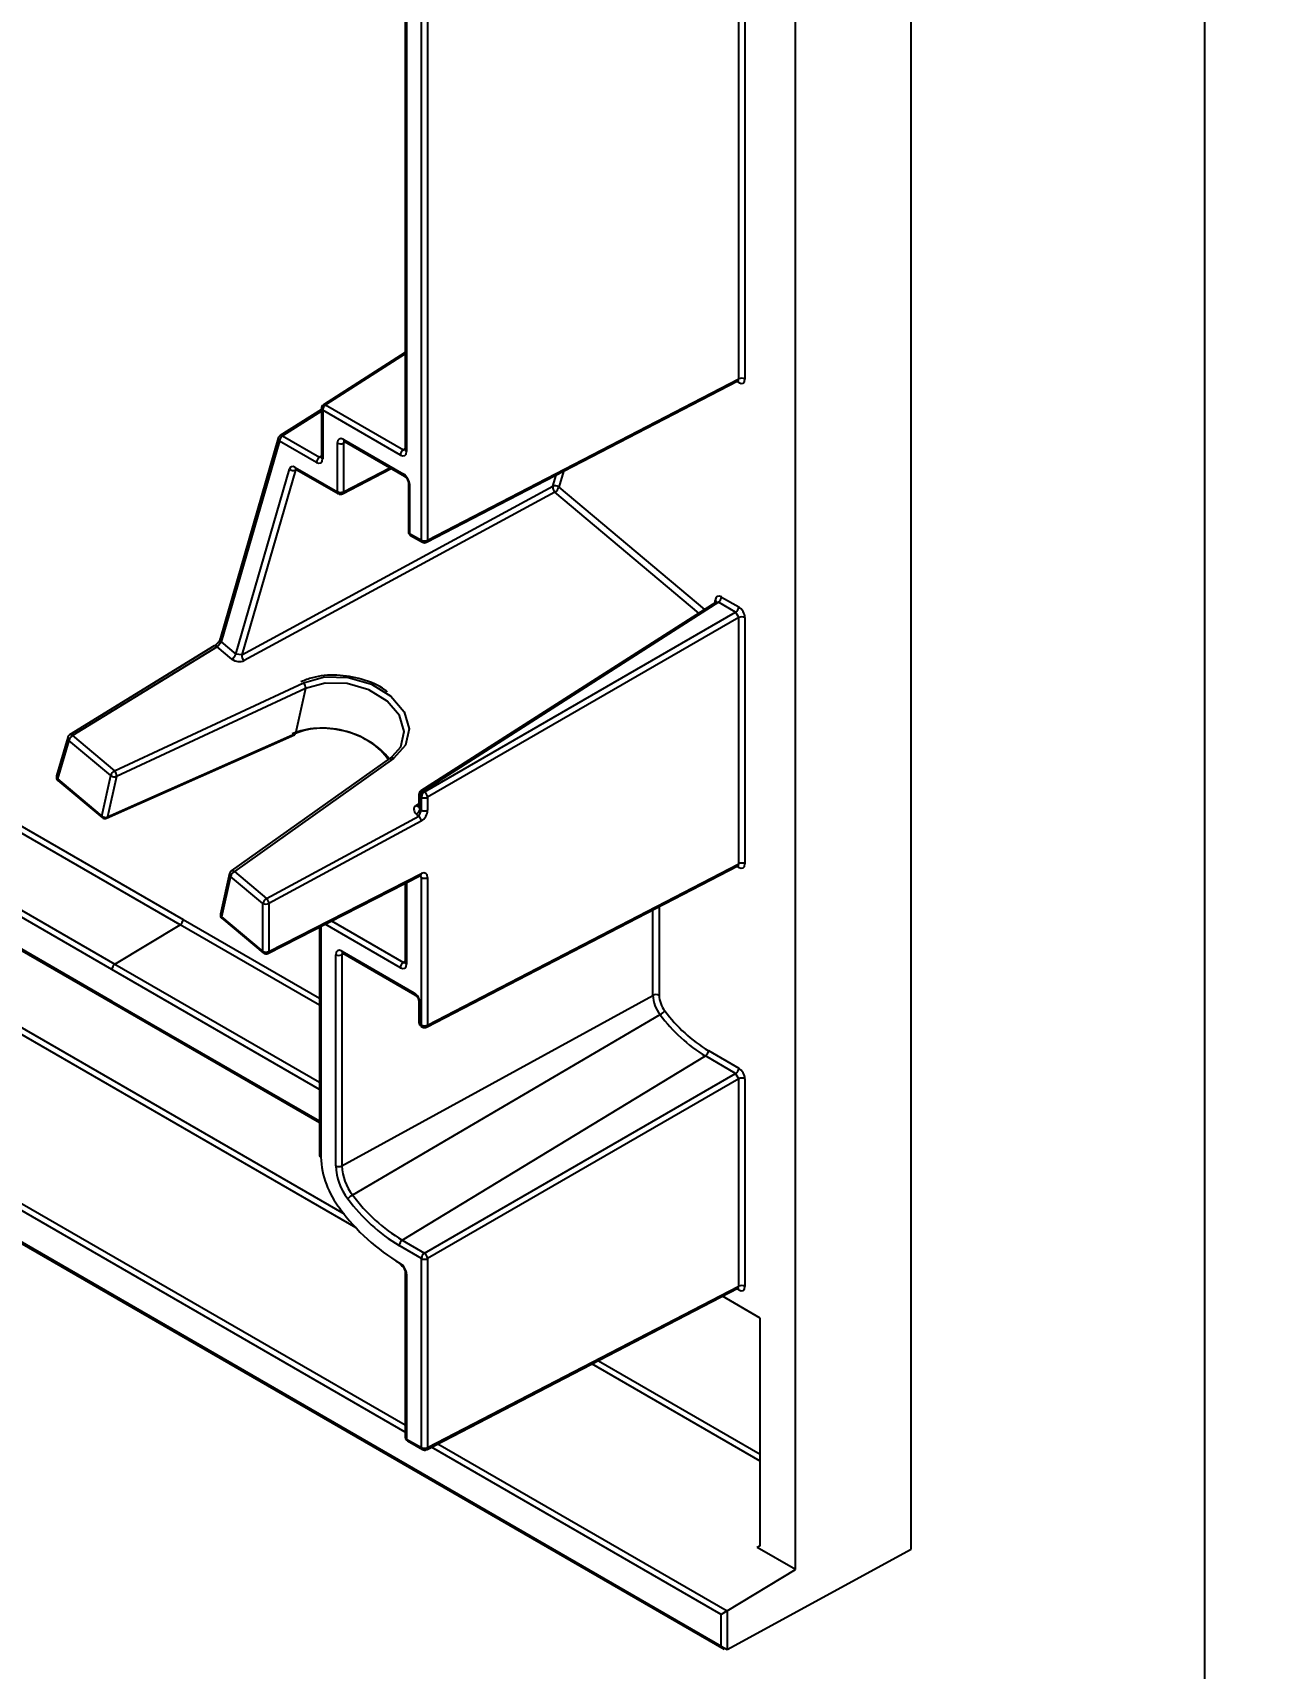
# Model space of a CAD drawing. Extents: x -2.3 to 8.3, y -5.6 to 0.
# Drawn here: x 4.989 to 6.405, y -3.739 to -1.869 of the extents above; entities that cross this region are included whole.
import ezdxf
from ezdxf import colors
from ezdxf.entities.mleader import LeaderData, LeaderLine
from ezdxf.math import Vec2, Vec3

# ---------------------------------------------------------------- set-up
doc = ezdxf.new("R2010")
doc.units = 0
doc.header["$LTSCALE"] = 0.5
doc.header["$MEASUREMENT"] = 0
doc.layers.add('End Cap', color=92, linetype='CONTINUOUS')
doc.layers.add('FAB DWG', color=221, linetype='CONTINUOUS')
doc.layers.add('Text-Unprinted', color=131, linetype='CONTINUOUS', plot=False)
doc.styles.add('LSAD_Standard', font='arial.ttf')

msp = doc.modelspace()

# ---------------------------------------------------------------- linework, layer by layer
at = {"layer": 'End Cap', "transparency": 16777216}
for p, q in [((5.9932, -3.6028), (5.9932, -1.1492)), ((5.8609, -3.6262), (5.8609, -1.2256)), ((5.7962, -2.2652), (5.7962, -1.5881)), ((5.8031, -1.5881), (5.8031, -2.2653)), ((5.4149, -1.7869), (5.4149, -2.3462)), ((5.4164, -1.7889), (5.4164, -2.3482)), ((5.4334, -2.4496), (5.4334, -1.7872)), ((5.4404, -1.7873), (5.4404, -2.4496)), ((5.4149, -2.2349), (5.3213, -2.2947)), ((5.4149, -2.2367), (5.3239, -2.2949)), ((5.4393, -2.452), (5.7951, -2.2675)), ((5.4404, -2.4496), (5.7962, -2.2652)), ((5.7961, -2.2694), (5.7939, -2.2681)), ((5.7951, -2.2675), (5.7962, -2.2652)), ((5.319, -2.299), (5.319, -2.3545)), ((5.3239, -2.2949), (5.4128, -2.3462)), ((5.319, -2.3002), (5.272, -2.3299)), ((5.319, -2.3021), (5.2745, -2.3301)), ((5.3205, -2.301), (5.3205, -2.3565)), ((5.4093, -2.3523), (5.3205, -2.301)), ((5.2698, -2.3328), (5.2033, -2.5624)), ((5.2711, -2.3362), (5.2045, -2.5659)), ((5.3134, -2.3606), (5.2711, -2.3362)), ((5.2745, -2.3301), (5.3168, -2.3545)), ((5.3442, -2.3386), (5.3453, -2.3363)), ((5.3443, -2.3344), (5.4129, -2.374)), ((5.3454, -2.3367), (5.4139, -2.3763)), ((5.3168, -2.3545), (5.319, -2.3532)), ((5.3194, -2.3548), (5.3168, -2.3545)), ((5.3373, -2.3941), (5.3373, -2.3385)), ((5.3465, -2.3374), (5.3442, -2.3386)), ((5.3442, -2.3386), (5.3442, -2.3941)), ((5.4128, -2.3462), (5.4149, -2.3449)), ((5.4153, -2.3465), (5.4128, -2.3462)), ((5.2211, -2.5798), (5.2825, -2.3683)), ((5.2893, -2.3694), (5.2281, -2.5806)), ((5.2892, -2.3663), (5.3373, -2.3941)), ((5.2893, -2.3694), (5.2902, -2.3682)), ((5.2905, -2.3688), (5.2893, -2.3694)), ((5.2903, -2.3686), (5.3383, -2.3963)), ((5.3431, -2.3965), (5.3988, -2.3676)), ((5.3442, -2.3941), (5.3972, -2.3667)), ((5.5957, -2.3709), (5.5905, -2.389)), ((5.2281, -2.5806), (5.5836, -2.3879)), ((5.4185, -2.3842), (5.4185, -2.4397)), ((5.4199, -2.3863), (5.4199, -2.4418)), ((5.5836, -2.3879), (5.5873, -2.3752)), ((5.5905, -2.389), (5.757, -2.5289)), ((5.5861, -2.3945), (5.2306, -2.5872)), ((5.7507, -2.5329), (5.5861, -2.3945)), ((5.4199, -2.4418), (5.4334, -2.4496)), ((5.421, -2.4441), (5.4345, -2.4519)), ((5.7705, -2.5203), (5.4328, -2.7362)), ((5.773, -2.5205), (5.4354, -2.7364)), ((5.7694, -2.521), (5.7694, -2.5185)), ((5.7705, -2.5203), (5.773, -2.5205)), ((5.7926, -2.5319), (5.773, -2.5205)), ((5.7764, -2.5145), (5.7961, -2.5258)), ((4.568, -2.5407), (5.1609, -2.883)), ((5.4369, -2.7372), (5.7926, -2.5319)), ((5.7962, -2.538), (5.4404, -2.7434)), ((5.7926, -2.5319), (5.7962, -2.538)), ((5.7962, -2.8195), (5.7962, -2.538)), ((5.8031, -2.538), (5.8031, -2.8195)), ((5.1574, -2.8891), (4.5645, -2.5468)), ((5.1966, -2.5705), (5.0312, -2.6721)), ((5.2, -2.5713), (5.0346, -2.6729)), ((5.2, -2.5713), (5.2045, -2.5659)), ((5.2168, -2.5854), (5.2, -2.5713)), ((5.2045, -2.5659), (5.2211, -2.5798)), ((5.2281, -2.5806), (5.2211, -2.5798)), ((5.0796, -2.9404), (4.4845, -2.5969)), ((4.4881, -2.5909), (5.083, -2.9343)), ((5.0826, -2.7132), (5.2986, -2.6125)), ((4.4845, -2.633), (5.0796, -2.9765)), ((4.4856, -2.6353), (5.0806, -2.9788)), ((5.301, -2.6191), (5.0849, -2.7197)), ((5.301, -2.6191), (5.2895, -2.6705)), ((5.0346, -2.6729), (5.0826, -2.7132)), ((5.0735, -2.7675), (5.2884, -2.672)), ((5.0746, -2.7659), (5.2895, -2.6705)), ((5.029, -2.675), (5.0163, -2.7191)), ((5.0303, -2.6784), (5.0175, -2.7225)), ((5.0782, -2.7187), (5.0303, -2.6784)), ((5.398, -2.6985), (5.2159, -2.8277)), ((5.4016, -2.6991), (5.2195, -2.8283)), ((5.0175, -2.7225), (5.0679, -2.7649)), ((5.0178, -2.7243), (5.0683, -2.7667)), ((5.0679, -2.7649), (5.0782, -2.7187)), ((5.0849, -2.7197), (5.0746, -2.7659)), ((5.4305, -2.7404), (5.4305, -2.7536)), ((5.4334, -2.7433), (5.4319, -2.7424)), ((5.4319, -2.7424), (5.4319, -2.757)), ((5.4334, -2.7583), (5.4334, -2.7433)), ((5.4354, -2.7364), (5.4369, -2.7372)), ((5.4404, -2.7434), (5.4404, -2.7583)), ((5.2564, -2.8592), (5.4305, -2.765)), ((5.4274, -2.7527), (5.4305, -2.7508)), ((5.4305, -2.765), (5.4276, -2.7626)), ((5.4319, -2.757), (5.4305, -2.7536)), ((5.4305, -2.765), (5.4334, -2.7583)), ((5.4319, -2.757), (5.4334, -2.7583)), ((5.4332, -2.7706), (5.259, -2.8648)), ((5.3589, -3.2357), (4.5917, -2.7928)), ((4.5951, -2.7868), (5.3449, -3.2196)), ((5.4393, -3.0062), (5.7951, -2.8218)), ((5.4404, -3.0039), (5.7962, -2.8195)), ((5.7961, -2.8236), (5.7939, -2.8224)), ((5.7951, -2.8218), (5.7962, -2.8195)), ((5.2139, -2.8307), (5.2036, -2.8769)), ((5.2152, -2.8339), (5.2049, -2.8801)), ((5.252, -2.8648), (5.2152, -2.8339)), ((5.2195, -2.8283), (5.2564, -2.8592)), ((5.2578, -2.922), (5.4322, -2.833)), ((5.259, -2.9197), (5.4333, -2.8306)), ((5.4149, -2.8418), (5.4149, -2.9322)), ((5.4164, -2.841), (5.4164, -2.9342)), ((5.4334, -2.8351), (5.4314, -2.8334)), ((5.4334, -2.8351), (5.4321, -2.8325)), ((5.4334, -3.0038), (5.4334, -2.8351)), ((5.4404, -2.8352), (5.4404, -3.0039)), ((4.383, -2.8653), (5.4149, -3.461)), ((5.4149, -3.4691), (4.3831, -2.8734)), ((5.252, -2.9196), (5.252, -2.8648)), ((5.259, -2.8648), (5.259, -2.9197)), ((5.6981, -2.9699), (5.6981, -2.8721)), ((5.7051, -2.8685), (5.7051, -2.9699)), ((5.083, -2.9343), (5.1574, -2.8891)), ((5.3169, -2.9812), (5.1574, -2.8891)), ((5.1609, -2.883), (5.3169, -2.9731)), ((5.2049, -2.8801), (5.252, -2.9196)), ((5.2053, -2.8818), (5.2523, -2.9214)), ((5.3169, -2.8919), (5.3169, -3.1528)), ((5.3184, -2.8911), (5.3184, -3.1549)), ((5.4093, -2.9383), (5.3233, -2.8886)), ((5.3307, -2.8848), (5.4128, -2.9323)), ((4.3816, -2.9103), (5.7796, -3.7174)), ((4.3831, -2.9095), (5.7761, -3.7137)), ((5.083, -2.9343), (5.3169, -3.0693)), ((5.3354, -3.1647), (5.3354, -2.9234)), ((5.3424, -2.9194), (5.4249, -2.9669)), ((5.3424, -2.9235), (5.3434, -2.9212)), ((5.3446, -2.9223), (5.3424, -2.9235)), ((5.3424, -2.9235), (5.3424, -3.1648)), ((5.3435, -2.9216), (5.4259, -2.9692)), ((5.4128, -2.9323), (5.4149, -2.9309)), ((5.4128, -2.9323), (5.4153, -2.9325)), ((5.3169, -3.0774), (5.0796, -2.9404)), ((5.3424, -3.1648), (5.6981, -2.9699)), ((5.0796, -2.9765), (5.3169, -3.1135)), ((5.0806, -2.9788), (5.3169, -3.1152)), ((5.4305, -2.9771), (5.4305, -3.0009)), ((5.4319, -2.9792), (5.4319, -3.003)), ((5.3548, -3.1981), (5.7063, -2.9919)), ((5.4319, -3.003), (5.4334, -3.0038)), ((5.433, -3.0053), (5.4345, -3.0061)), ((5.4114, -3.2498), (5.7581, -3.0392)), ((5.7926, -3.0592), (5.7581, -3.0392)), ((5.7615, -3.0331), (5.7961, -3.0531)), ((5.4369, -3.2645), (5.7926, -3.0592)), ((5.7962, -3.0653), (5.4404, -3.2707)), ((5.7962, -3.0653), (5.7926, -3.0592)), ((5.7962, -3.3025), (5.7962, -3.0653)), ((5.8031, -3.0653), (5.8031, -3.3026)), ((5.4114, -3.2498), (5.4369, -3.2645)), ((5.4334, -3.2706), (5.408, -3.2559)), ((5.4334, -3.4869), (5.4334, -3.2706)), ((5.4404, -3.2707), (5.4404, -3.4869)), ((5.4149, -3.2865), (5.4149, -3.4407)), ((5.4164, -3.2886), (5.4164, -3.4427)), ((5.4393, -3.4893), (5.7951, -3.3048)), ((5.4404, -3.4869), (5.7962, -3.3025)), ((5.7961, -3.3067), (5.7939, -3.3054)), ((5.7951, -3.3048), (5.7962, -3.3025)), ((5.8208, -3.3388), (5.7776, -3.3139)), ((5.8208, -3.599), (5.8208, -3.3388)), ((5.8208, -3.5024), (5.6283, -3.3913)), ((5.6357, -3.3875), (5.8208, -3.4943)), ((5.4149, -3.4407), (5.4149, -3.475)), ((5.4164, -3.4427), (5.4164, -3.4771)), ((5.4164, -3.4771), (5.4334, -3.4869)), ((5.4174, -3.4793), (5.4345, -3.4892)), ((5.7761, -3.6775), (5.4449, -3.4864)), ((5.4523, -3.4825), (5.7831, -3.6735)), ((5.7831, -3.7177), (5.9932, -3.6028)), ((5.8173, -3.601), (5.8208, -3.5987)), ((5.8208, -3.599), (5.8173, -3.601)), ((5.8609, -3.6262), (5.8173, -3.601)), ((5.7831, -3.6734), (5.8609, -3.6262)), ((5.7831, -3.6735), (5.7761, -3.6775)), ((5.7761, -3.7137), (5.7761, -3.6775)), ((5.7831, -3.6734), (5.7831, -3.7177)), ((5.7831, -3.6735), (5.7831, -3.6734)), ((5.7761, -3.7137), (5.7831, -3.7178)), ((5.7831, -3.7177), (5.7831, -3.7178))]:
    msp.add_line(p, q, dxfattribs=at)
at = {"layer": 'End Cap', "transparency": 16777216, "flags": 128}
for points in [[(5.2986, -2.6125), (5.3226, -2.6059), (5.3497, -2.6065), (5.3762, -2.6142), (5.3985, -2.6279), (5.4137, -2.6457), (5.4195, -2.6653), (5.4153, -2.6839), (5.4016, -2.6991)], [(5.3971, -2.6999), (5.4099, -2.6857), (5.4138, -2.6683), (5.4083, -2.6501), (5.3942, -2.6334), (5.3734, -2.6207), (5.3486, -2.6135), (5.3233, -2.613), (5.301, -2.6191)]]:
    msp.add_lwpolyline(points, dxfattribs=at)
at = {"layer": 'End Cap', "transparency": 16777216}
for centre, radius, start, end in [((5.7933, -2.2692), 0.00276, 355.825, 39.4585), ((5.7996, -2.2721), 0.00771, 62.6759, 116.4588), ((5.324, -2.299), 0.005, 122.5943, 180), ((5.3214, -2.2987), 0.00246, 184.9324, 246.3933), ((5.3282, -2.3014), 0.00771, 123.5377, 177.3313), ((5.3224, -2.2969), 0.00245, 53.8462, 118.0298), ((5.2731, -2.3335), 0.00339, 167.5364, 232.9746), ((5.2746, -2.3342), 0.005, 122.2673, 163.8348), ((5.2788, -2.3366), 0.00771, 123.5378, 177.3312), ((5.2731, -2.3321), 0.00245, 53.7475, 117.3734), ((5.3467, -2.3347), 0.0024, 172.8205, 235.8506), ((5.3211, -2.361), 0.00771, 123.5378, 177.3312), ((5.3214, -2.3543), 0.00246, 184.9324, 246.3933), ((5.3408, -2.3317), 0.00771, 242.6713, 296.4615), ((5.417, -2.3527), 0.00771, 123.5377, 177.3313), ((5.4174, -2.346), 0.00246, 185.0116, 246.3141), ((5.2867, -2.3637), 0.00632, 227.6287, 294.1183), ((5.2916, -2.3666), 0.0024, 172.8154, 235.8558), ((5.4153, -2.3743), 0.0024, 172.7041, 235.9346), ((5.4209, -2.384), 0.0024, 184.2182, 247.2524), ((5.5909, -2.3889), 0.00734, 171.6639, 229.7378), ((5.5862, -2.3936), 0.00632, 47.6309, 114.1208), ((5.5811, -2.3861), 0.00982, 301.1531, 343.2184), ((5.3408, -2.3872), 0.00771, 242.6713, 296.4615), ((5.3397, -2.3944), 0.0024, 172.8154, 235.8558), ((5.3408, -2.392), 0.005, 240.0027, 297.4004), ((5.3417, -2.3943), 0.00252, 302.9584, 5.1724), ((5.4235, -2.4397), 0.005, 180, 240.0027), ((5.4209, -2.4396), 0.00239, 183.9803, 247.3455), ((5.4223, -2.4421), 0.0024, 172.8154, 235.8558), ((5.437, -2.4427), 0.00771, 242.6724, 296.4584), ((5.4358, -2.4499), 0.0024, 172.8154, 235.8558), ((5.437, -2.4475), 0.005, 240.0027, 297.4004), ((5.4379, -2.4498), 0.00253, 302.9989, 5.1319), ((5.7682, -2.521), 0.00273, 19.4759, 64.3258), ((5.7687, -2.5141), 0.00771, 303.536, 357.3292), ((5.7884, -2.5254), 0.00771, 303.536, 357.3292), ((5.7996, -2.5449), 0.00771, 62.6759, 116.4588), ((5.1978, -2.5733), 0.00303, 42.7279, 112.9673), ((5.2065, -2.5632), 0.00336, 167.3045, 233.2065), ((5.2117, -2.577), 0.00982, 301.1537, 343.2217), ((5.2353, -2.5816), 0.00734, 171.652, 229.7497), ((5.2931, -2.6182), 0.00793, 353.3772, 45.7182), ((5.0338, -2.6764), 0.005, 121.5704, 163.8348), ((5.0397, -2.6813), 0.00982, 121.156, 163.2155), ((5.0324, -2.6749), 0.00303, 42.731, 112.9642), ((5.2875, -2.6702), 0.00204, 296.7472, 351.1144), ((5.0324, -2.6757), 0.0034, 167.652, 232.8542), ((5.3994, -2.7014), 0.0032, 45.8911, 117.0818), ((5.0211, -2.7205), 0.005, 163.8348, 229.9542), ((5.0196, -2.7198), 0.00342, 167.9023, 232.6087), ((5.0191, -2.7232), 0.00174, 158.6232, 221.5976), ((5.0876, -2.7216), 0.00982, 121.1536, 163.2221), ((5.0824, -2.7136), 0.00662, 230.6702, 291.8685), ((5.077, -2.7188), 0.00792, 353.3593, 45.7362), ((5.4355, -2.7404), 0.005, 122.5943, 180), ((5.4329, -2.7402), 0.0024, 184.07, 247.2558), ((5.4396, -2.7428), 0.00771, 123.5376, 177.3313), ((5.4339, -2.7384), 0.00252, 54.8511, 117.0246), ((5.4411, -2.7437), 0.00771, 123.5376, 177.3313), ((5.437, -2.7365), 0.00771, 242.6724, 296.4584), ((5.4324, -2.7439), 0.00806, 3.985, 56.0155), ((5.0696, -2.7656), 0.00174, 158.6301, 221.5908), ((5.0721, -2.7598), 0.00662, 230.6684, 291.8697), ((5.0715, -2.7629), 0.005, 229.9542, 293.9493), ((5.0726, -2.7656), 0.00204, 296.7538, 351.1344), ((5.4298, -2.7502), 0.00339, 225.6254, 281.3236), ((5.4225, -2.7542), 0.00982, 301.147, 343.2246), ((5.4252, -2.771), 0.00801, 2.4539, 48.1331), ((5.437, -2.7514), 0.00771, 242.6724, 296.4584), ((5.7933, -2.8234), 0.00276, 355.822, 39.4615), ((5.7996, -2.8264), 0.00771, 62.6759, 116.4588), ((5.2172, -2.8312), 0.00331, 172.3113, 234.2122), ((5.2188, -2.8318), 0.005, 125.3558, 167.4431), ((5.2246, -2.8367), 0.00982, 121.1566, 163.215), ((5.2173, -2.8306), 0.0032, 45.8926, 117.0793), ((5.4308, -2.8308), 0.00255, 302.5471, 4.8075), ((5.437, -2.8283), 0.00771, 242.6724, 296.4584), ((5.2614, -2.8676), 0.00982, 121.1534, 163.2217), ((5.251, -2.8652), 0.00801, 2.457, 48.1302), ((5.2085, -2.878), 0.005, 167.4431, 229.9542), ((5.2068, -2.8774), 0.00325, 171.6713, 234.8571), ((5.2556, -2.8579), 0.00771, 242.6811, 296.4556), ((5.1532, -2.8827), 0.00771, 303.535, 357.3294), ((5.2066, -2.8807), 0.00174, 158.6283, 221.581), ((5.0873, -2.9408), 0.00771, 123.5413, 177.3241), ((5.2536, -2.9203), 0.00174, 158.6217, 221.5876), ((5.2556, -2.9128), 0.00771, 242.6811, 296.4556), ((5.2556, -2.9176), 0.005, 229.9542, 297.0619), ((5.2565, -2.9199), 0.00254, 302.5421, 4.8137), ((5.3389, -2.9166), 0.00771, 242.6724, 296.4584), ((5.3448, -2.9197), 0.0024, 172.8367, 235.8337), ((5.417, -2.9387), 0.00771, 123.5375, 177.3314), ((5.4174, -2.932), 0.00246, 185.0116, 246.3141), ((5.4273, -2.9672), 0.0024, 172.7037, 235.9351), ((5.7015, -2.9768), 0.00771, 62.6759, 116.4588), ((5.7363, -2.9682), 0.0383, 182.5465, 218.3369), ((5.7357, -2.9686), 0.0307, 182.5457, 218.3375), ((5.082, -2.9768), 0.0024, 172.7869, 235.9063), ((5.4329, -2.977), 0.00241, 184.3215, 247.1491), ((5.6949, -2.9723), 0.0227, 300.3139, 317.7583), ((5.8519, -2.8843), 0.1742, 216.3904, 238.7501), ((5.4355, -3.0009), 0.005, 180, 240.0027), ((5.4329, -3.0008), 0.0024, 184.07, 247.2558), ((5.4343, -3.0033), 0.0024, 172.8367, 235.8337), ((5.437, -2.997), 0.00771, 242.6724, 296.4584), ((5.4358, -3.0041), 0.0024, 172.8367, 235.8337), ((5.437, -3.0018), 0.005, 240.0027, 297.4004), ((5.4379, -3.0041), 0.00253, 302.9907, 5.1401), ((5.8519, -2.8847), 0.1808, 216.3904, 238.7501), ((5.7538, -3.0328), 0.00771, 303.536, 357.3289), ((5.7884, -3.0527), 0.00771, 303.536, 357.3289), ((5.7996, -3.0722), 0.00771, 62.6759, 116.4588), ((5.3193, -3.1526), 0.00246, 185.0116, 246.3141), ((5.4204, -3.1503), 0.1021, 182.5457, 218.3372), ((5.4008, -3.1618), 0.0655, 182.5458, 218.3375), ((5.3389, -3.1579), 0.00771, 242.6724, 296.4584), ((5.4001, -3.1622), 0.0578, 182.5461, 218.3369), ((5.5296, -3.0744), 0.2351, 216.3462, 239.2042), ((5.3662, -3.2176), 0.0227, 120.3142, 137.7585), ((5.514, -3.0811), 0.2045, 216.3903, 238.7501), ((5.514, -3.0807), 0.1978, 216.3904, 238.7501), ((5.4157, -3.2563), 0.00771, 123.5378, 177.3311), ((5.4411, -3.271), 0.00771, 123.5378, 177.3311), ((5.437, -3.2638), 0.00771, 242.6724, 296.4584), ((5.4324, -3.2712), 0.00806, 3.9858, 56.0147), ((5.4118, -3.2766), 0.00249, 174.2767, 236.6115), ((5.4174, -3.2863), 0.00246, 184.248, 246.2955), ((5.7933, -3.3065), 0.00276, 355.8226, 39.4609), ((5.7996, -3.3094), 0.00771, 62.6759, 116.4588), ((5.4174, -3.4405), 0.00246, 185.0116, 246.3141), ((5.4199, -3.475), 0.005, 180, 240.0027), ((5.4174, -3.4748), 0.00246, 185.0116, 246.3141), ((5.4189, -3.4773), 0.00247, 173.7727, 234.8966), ((5.437, -3.48), 0.00771, 242.6724, 296.4584), ((5.4359, -3.4871), 0.00247, 173.7321, 234.9393), ((5.437, -3.4848), 0.005, 240.0027, 297.4004), ((5.4379, -3.4872), 0.00253, 302.9899, 5.1409)]:
    msp.add_arc(centre, radius, start, end, dxfattribs=at)
for centre, major_axis, ratio, start_param, end_param in [((5.7961, -2.2612), (-0.005, 0.00867), 0.576986, 2.356618, 3.926729), ((5.3443, -2.3426), (-0.005, 0.00867), 0.576986, 5.498211, 7.068322), ((5.4093, -2.3441), (-0.005, 0.00867), 0.576986, 2.356618, 3.926729), ((5.2892, -2.3745), (-0.005, 0.00867), 0.577083, 5.498274, 6.789302), ((5.3134, -2.3524), (-0.005, 0.00867), 0.576986, 2.356618, 3.926729), ((5.4129, -2.3822), (-0.005, 0.00866), 0.577777, 3.927415, 5.497526), ((5.7764, -2.5226), (-0.005, 0.00867), 0.576986, 5.498211, 7.068322), ((5.7961, -2.534), (-0.005, 0.00866), 0.577777, 3.927415, 5.497526), ((5.2239, -2.5813), (0.00977, -0.0022), 0.69086, 4.069148, 5.613764), ((5.3324, -2.7169), (0.0729, -0.0178), 0.675873, 0.683864, 2.423181), ((5.3333, -2.7133), (0.068, -0.0167), 0.67477, 0.616272, 2.424127), ((5.4347, -2.7585), (0.00985, -0.00252), 0.685768, 2.556206, 4.100823), ((5.4332, -2.7622), (0.00505, 0.00875), 0.595764, 3.911279, 5.482075), ((5.7961, -2.8155), (-0.005, 0.00867), 0.576986, 2.356618, 3.926729), ((5.4332, -2.8391), (0.00505, 0.00875), 0.595764, 5.482075, 7.026691), ((5.3425, -2.9275), (-0.005, 0.00867), 0.576986, 5.498211, 7.068322), ((5.4093, -2.9301), (-0.005, 0.00867), 0.576986, 2.356618, 3.926729), ((5.4249, -2.9751), (-0.005, 0.00866), 0.577777, 3.927415, 5.497526), ((5.7961, -3.0613), (-0.005, 0.00866), 0.577777, 3.927415, 5.497526), ((5.7961, -3.2985), (-0.005, 0.00867), 0.576986, 2.356619, 3.926729)]:
    msp.add_ellipse(centre, major_axis=major_axis, ratio=ratio, start_param=start_param, end_param=end_param, dxfattribs=at)
for points, knots in [([(5.7951, -2.2676), (5.7955, -2.2675), (5.7959, -2.2674), (5.7957, -2.2674), (5.7957, -2.2674)], [0, 0, 0, 0, 0.952908, 1, 1, 1, 1]), ([(5.3447, -2.3364), (5.3447, -2.3364), (5.3448, -2.3364), (5.3452, -2.3367), (5.3454, -2.3367)], [0, 0, 0, 0, 0.593683, 1, 1, 1, 1]), ([(5.319, -2.3545), (5.319, -2.3548), (5.3189, -2.3552), (5.3189, -2.3552), (5.3189, -2.3552)], [0, 0, 0, 0, 0.617606, 1, 1, 1, 1]), ([(5.4149, -2.3462), (5.4149, -2.3465), (5.4149, -2.3469), (5.4149, -2.3469), (5.4149, -2.3469)], [0, 0, 0, 0, 0.617588, 1, 1, 1, 1]), ([(5.2896, -2.3683), (5.2896, -2.3683), (5.2895, -2.3683), (5.2898, -2.3683), (5.2902, -2.3685), (5.2903, -2.3686)], [0, 0, 0, 0, 0.051505, 0.677206, 1, 1, 1, 1]), ([(5.4139, -2.3763), (5.4142, -2.3765), (5.4149, -2.3769), (5.4161, -2.3782), (5.4172, -2.3798), (5.418, -2.3816), (5.4184, -2.3832), (5.4185, -2.3839), (5.4185, -2.3842)], [0, 0, 0, 0, 0.1617, 0.325685, 0.504836, 0.692376, 0.859151, 1, 1, 1, 1]), ([(5.7709, -2.5199), (5.7709, -2.5199), (5.7709, -2.5198), (5.7707, -2.5202), (5.7705, -2.5203), (5.7705, -2.5203)], [0, 0, 0, 0, 0.240449, 0.94094, 1, 1, 1, 1]), ([(5.2033, -2.5624), (5.2031, -2.5627), (5.2029, -2.5634), (5.2021, -2.5649), (5.2009, -2.5666), (5.1993, -2.5684), (5.1977, -2.5698), (5.1969, -2.5703), (5.1966, -2.5705)], [0, 0, 0, 0, 0.152524, 0.302583, 0.481186, 0.677422, 0.877197, 1, 1, 1, 1]), ([(5.3944, -2.6232), (5.3935, -2.6223), (5.3861, -2.6156), (5.3656, -2.6078), (5.3367, -2.6026), (5.3122, -2.6049), (5.3, -2.6098), (5.2957, -2.6115)], [0, 0, 0, 0, 0.0388068, 0.3099089, 0.5817222, 0.8543569, 1, 1, 1, 1]), ([(5.7951, -2.8219), (5.7955, -2.8218), (5.7959, -2.8217), (5.7957, -2.8216), (5.7957, -2.8216)], [0, 0, 0, 0, 0.952905, 1, 1, 1, 1]), ([(5.4322, -2.833), (5.4324, -2.8329), (5.4328, -2.8327), (5.4328, -2.8328), (5.4327, -2.8328)], [0, 0, 0, 0, 0.655128, 1, 1, 1, 1]), ([(5.3428, -2.9214), (5.3428, -2.9214), (5.3429, -2.9214), (5.3433, -2.9216), (5.3435, -2.9216)], [0, 0, 0, 0, 0.593597, 1, 1, 1, 1]), ([(5.4149, -2.9322), (5.4149, -2.9325), (5.4149, -2.9329), (5.4149, -2.9329), (5.4149, -2.9329)], [0, 0, 0, 0, 0.617587, 1, 1, 1, 1]), ([(5.4259, -2.9692), (5.4262, -2.9694), (5.4269, -2.9699), (5.4281, -2.9711), (5.4292, -2.9727), (5.43, -2.9745), (5.4304, -2.9761), (5.4305, -2.9768), (5.4305, -2.9771)], [0, 0, 0, 0, 0.161697, 0.325678, 0.504826, 0.69238, 0.859146, 1, 1, 1, 1]), ([(5.4164, -3.2886), (5.4164, -3.2879), (5.4163, -3.2863), (5.4154, -3.2835), (5.4138, -3.2805), (5.4117, -3.2779), (5.4101, -3.2768), (5.4093, -3.2763)], [0, 0, 0, 0, 0.1469353, 0.360137, 0.5733683, 0.7866943, 1, 1, 1, 1]), ([(5.4104, -3.2787), (5.4105, -3.2787), (5.4108, -3.2788), (5.4117, -3.2796), (5.4128, -3.2809), (5.4139, -3.2826), (5.4146, -3.2843), (5.4149, -3.2858), (5.4149, -3.2863), (5.4149, -3.2865)], [0, 0, 0, 0, 0.050872, 0.205746, 0.375531, 0.553483, 0.739338, 0.900252, 1, 1, 1, 1]), ([(5.7951, -3.3049), (5.7955, -3.3048), (5.7959, -3.3047), (5.7957, -3.3047), (5.7957, -3.3047)], [0, 0, 0, 0, 0.952917, 1, 1, 1, 1])]:
    msp.add_open_spline(points, degree=3, knots=knots, dxfattribs=at)
at = {"layer": 'Text-Unprinted', "ltscale": 0.5, "transparency": 16777216}
msp.add_lwpolyline([(0, 0), (6.3288, 0), (6.3288, -5.6408), (0, -5.6408)], close=True, dxfattribs=at)

# ---------------------------------------------------------------- leaders
at = {"layer": 'FAB DWG', "ltscale": 0.5, "transparency": 16777216}
ml = msp.add_multileader_mtext('Standard', dxfattribs=at)
ml.set_content('EX00071', color=256, style='LSAD_Standard')
ml.set_leader_properties()
ml.build(insert=Vec2(0, 0))
ml.multileader.update_dxf_attribs({"dogleg_length": 0.2098, "arrow_head_size": 0.1992})
ctx = ml.context
ctx.base_point, ctx.char_height, ctx.arrow_head_size, ctx.landing_gap_size, ctx.plane_origin = Vec3(0.1465, -1.3469), 0.188, 0.1992, 0.0956, Vec3(4.5834, 15.3341)
notes = []
notes.append((ctx, [(1, (1, 1, 0), (1.5324, -1.3469), (-1, 0), 0.183, [(1, [(1.7371, -2.0356)], 0, [])])]))
ctx.mtext.insert, ctx.mtext.width, ctx.mtext.defined_height, ctx.mtext.flow_direction = Vec3(0.2421, -1.2513), 5.050321, 0.8465, 5
ml = msp.add_multileader_mtext('Standard', dxfattribs=at)
ml.set_content('8-32 KEPS NUT\\P(HW08320-00)', color=256, style='LSAD_Standard')
ml.set_leader_properties()
ml.build(insert=Vec2(0, 0))
ml.multileader.update_dxf_attribs({"dogleg_length": 0.2098, "arrow_head_size": 0.1992})
ctx = ml.context
ctx.base_point, ctx.char_height, ctx.arrow_head_size, ctx.landing_gap_size, ctx.plane_origin = Vec3(3.1119, -5.0752), 0.188, 0.1992, 0.0956, Vec3(7.5108, 12.1212)
notes.append((ctx, [(0, (1, 1, 0), (2.9289, -5.0752), (1, 0), 0.183, [(0, [(3.524, -2.8561), (2.9769, -2.5603)], 0, [])])]))
ctx.mtext.insert, ctx.mtext.width, ctx.mtext.defined_height, ctx.mtext.flow_direction = Vec3(3.2075, -4.9536), 5.050321, 0.8465, 5
ml = msp.add_multileader_mtext('Standard', dxfattribs=at)
ml.set_content('6-32 SELF TAPPING SCREW\\P(HW63214-00)', color=256, style='LSAD_Standard')
ml.set_leader_properties()
ml.build(insert=Vec2(0, 0))
ml.multileader.update_dxf_attribs({"dogleg_length": 0.2098, "arrow_head_size": 0.1992})
ctx = ml.context
ctx.base_point, ctx.char_height, ctx.arrow_head_size, ctx.landing_gap_size, ctx.plane_origin = Vec3(3.9843, -4.0481), 0.188, 0.1992, 0.0956, Vec3(7.6439, 12.9157)
notes.append((ctx, [(0, (1, 1, 0), (3.8013, -4.0481), (1, 0), 0.183, [(0, [(4.3902, -3.4318), (3.9684, -3.1364)], 0, [])])]))
ctx.mtext.insert, ctx.mtext.width, ctx.mtext.defined_height, ctx.mtext.flow_direction = Vec3(4.08, -3.9265), 2.27945, 0.8465, 5
for ctx, leaders in notes:
    for number, flags, end, landing, length, lines in leaders:
        leader = LeaderData()
        leader.index, (leader.has_last_leader_line, leader.has_dogleg_vector, leader.attachment_direction) = number, flags
        leader.last_leader_point, leader.dogleg_vector, leader.dogleg_length = Vec3(end), Vec3(landing), length
        for number, points, colour, breaks in lines:
            line = LeaderLine()
            line.index, line.vertices, line.color, line.breaks = number, Vec3.list(points), colors.encode_raw_color(colour), breaks
            leader.lines.append(line)
        ctx.leaders.append(leader)

doc.saveas('drawing.dxf')
